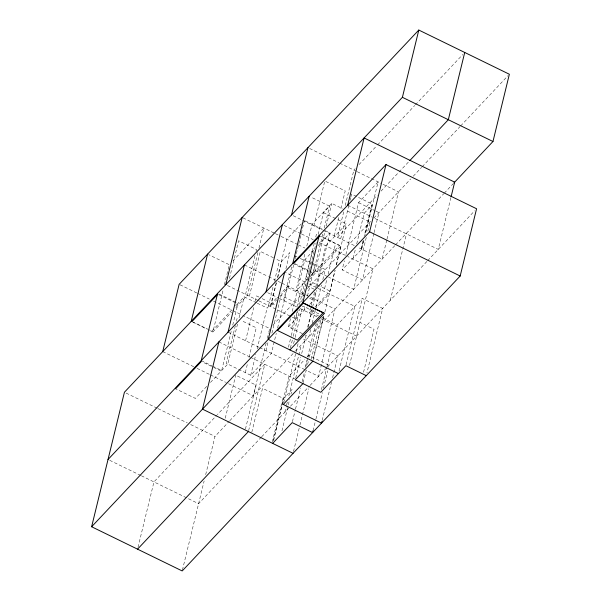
<?xml version="1.0" encoding="UTF-8"?>
<svg xmlns="http://www.w3.org/2000/svg" width="601" height="601" viewBox="0 0 601 601"><rect width="100%" height="100%" fill="white"/><g stroke="black" fill="none" stroke-linecap="round" stroke-linejoin="round"><path stroke-width="0.45" stroke-dasharray="3 2.25" d="M137.997 547.346L153.954 481.904L216.743 415.283M210.388 330.745L212.889 331.97L223.309 289.246M224.413 284.709L229.289 264.71L208.434 254.539M229.447 278.458L238.627 240.791L256.484 249.505L256.049 251.301M212.686 366.167L221.664 370.547L231.19 331.467M232.745 325.103L238.056 303.287L244.164 296.819L256.462 302.821M235.352 325.629L226.171 363.297L250.722 375.279L271.404 353.335L276.28 333.345M236.441 321.144L237.102 318.455M237.515 324.082L227.764 364.071L221.664 370.547M239.063 317.719L244.164 296.819M245.554 294.347L254.959 255.786M257.882 252.563L247.469 295.279L235.307 308.185M258.993 248.018L263.869 228.027L233.128 260.631M182.419 570.041L204.137 480.973M205.685 474.61L214.993 436.439L229.154 421.406M249.385 296.21L260.308 251.376L275.288 258.685M225.247 418.243L235.742 375.197M245.576 340.729L253.66 307.554M255.192 301.274L256.507 295.895L258.956 297.089M245.306 372.628L247.71 362.764M249.017 357.385L256.236 327.793L241.256 320.483M250.722 375.279L255.823 354.372M257.153 348.918L267.122 308.02L277.144 297.382M268.519 305.548L273.327 285.821M274.417 281.336L279.45 260.714L276.122 259.091M276.19 282.853L270.427 306.487L276.723 299.801M277.519 277.399L286.827 239.228L301.304 223.865M270.773 306.127L276.452 282.808M277.767 277.429L281.704 261.285L289.832 252.653L285.903 268.797M266.145 343.081L253.299 395.796L226.464 382.702M267.257 338.536L268.587 333.082M268.805 332.173L269.691 328.537L242.857 315.442M245.433 429.099L256.146 385.158L236.554 375.595M265.98 350.691L268.384 340.827M271.915 333.127L281.095 295.459L298.952 304.174M248.626 430.639L264.801 364.296L217.389 414.6M283.544 300.447L291.846 266.371M251.811 432.209L262.524 388.269L282.936 398.23L272.223 442.171M277.609 327.891L287.796 286.084L280.907 293.393M280.502 295.797L288.059 287.781L293.596 265.064M295.151 258.7L297.367 249.61M297.585 248.701L301.131 234.157M301.349 233.248L304.452 220.522M304.797 254.253L295.715 291.515L307.126 279.405M306.788 246.072L312.107 224.263L331.767 203.401L342.585 208.675M302.401 333.638L288.488 326.846L290.478 318.665M292.251 311.393L304.88 259.587L314.856 249.009M313.872 225.818L324.803 180.976L345.214 190.938L340.406 210.666M291.673 328.401L295.392 313.159M296.917 306.878L302.603 283.567L305.901 285.175M288.457 347.22L291.087 336.455M291.305 335.561L297.202 311.348M314.24 243.262L305.496 279.127L307.156 279.938M315.773 236.982L316.426 234.292L318.087 235.104M298.156 309.846L295.94 318.936L291.831 316.93M299.486 304.391L312.34 251.676L309.049 250.069M290.381 348.129L292.371 339.948M293.258 336.312L299.907 309.049M301.679 301.777L306.33 282.688L284.649 272.11M307.088 279.908L316.179 242.646M318.169 234.465L323.488 212.649L329.588 206.181L310.815 197.015M293.596 343.704L294.911 338.325M295.129 337.424L302.776 306.044L320.25 314.563M303.948 310.409L305.045 305.924M307.449 296.06L314.879 265.567L311.618 263.974M310.139 276.67L313.196 273.432L323.165 232.534M324.27 227.989L329.588 206.181M273.305 440.653L289.036 376.121L304.812 359.383M273.635 440.33L283.912 398.178L292.048 389.546L290.959 394.031M310.935 275.363L315.375 270.653L324.901 231.573M326.23 226.119L331.767 203.401M283.702 402.632L295.887 352.644M296.113 351.735L298.104 343.554M284.874 412.158L286.422 405.795M286.647 404.886L287.308 402.159M288.863 395.796L301.266 344.899M314.466 292.146L309.372 313.053L312.505 309.733M315.795 286.7L325.765 245.794L346.446 223.857L336.605 219.057M309.793 304.241L313.572 300.23L315.788 291.139M316.892 286.602L329.964 232.978L325.096 230.596M281.989 430.797L288.112 405.69M288.33 404.789L289.644 399.41M307.674 327.177L316.637 290.411M295.715 378.037L300.808 357.129M301.694 353.493L306.345 334.411M308.118 327.139L311.664 312.595L314.18 309.928M310.664 329.536L308.891 336.808L305.631 335.215M312.219 323.173L315.322 310.447M316.209 306.81L321.52 285.002M322.85 279.548L325.291 269.548L304.88 259.587M334.284 235.772L339.092 216.044M305.075 367.451L306.826 360.277M307.704 356.693L315.352 325.306L323.488 316.674L312.993 359.714M324.63 288.465L327.034 278.601M328.123 274.116L335.561 243.63M292.424 421.714L295.301 409.897M295.527 408.988L300.62 388.088M302.175 381.725L304.609 371.726M305.939 366.272L307.937 358.091M308.155 357.182L308.598 355.364L329.01 365.325L328.567 367.143M343.674 211.883L337.469 237.327L377.203 195.182M345.229 205.519L353.869 170.075L355.146 168.716M303.144 382.679L306.247 369.953M307.577 364.499L308.463 360.863M309.35 357.234L317.771 322.692M311.205 359.323L321.039 318.966M340.662 238.89L348.753 205.707M350.06 200.328L350.714 197.639M350.939 196.737L351.593 194.048L372.004 204.009L364.131 236.291M313.121 360.239L323.977 315.705M324.863 312.069L334.93 270.54M336.26 265.086L340.91 246.004L320.896 236.231M315.014 307.073L330.054 291.117L335.148 270.21M336.477 264.756L346.446 223.857M293.498 451.516L299.696 426.071M299.922 425.162L308.786 388.809M373.86 233.519L362.561 279.871L342.149 269.909L344.365 260.819M345.913 254.456L358.542 202.65L378.104 181.9L365.25 234.615M353.23 258.152L355.634 248.288M356.731 243.803L364.161 213.31L372.297 204.678L364.867 235.171M321.445 389.576L326.764 367.767M326.982 366.858L337.176 325.043L362.26 298.434L382.672 308.388L366.941 372.92M313.053 430.767L315.713 419.859M315.938 418.95L322.361 392.596M323.466 388.051L327.68 370.779M361.073 248.844L363.042 240.776M361.366 249.52L363.335 241.444M363.921 240.069L361.712 249.16L342.149 269.909M366.272 237.523L353.643 289.329L328.687 277.151M367.82 231.16L370.036 222.07L345.913 210.297M322.196 420.399L331.497 382.221M332.608 377.683L337.927 355.867L302.987 338.814M339.077 370.877L354.808 306.345L317.816 288.292M374.077 232.61L378.953 212.611L375.685 211.019M346.086 364.777L362.26 298.434M349.497 365.453L372.966 268.827L347.678 256.492M386.774 240.032L382.116 259.114L357.527 247.116M386.991 239.123L398.516 191.862L380.553 183.095M363.522 372.297L374.017 329.25L359.984 322.406M390.297 300.297L406.697 233.045M450.9 197.601L438.272 249.4L372.86 217.487M358.992 164.636L376.932 145.6M377.578 144.916L414.743 105.491M415.381 104.807L462.8 54.503M231.896 309.831L211.785 331.166L208.487 329.558M235.667 305.826L237.553 303.828M212.889 331.97L231.46 312.265M318.004 245.666L329.964 232.978M381.042 191.103L409.236 161.188M206.699 386.42L195.393 398.418L175.62 388.772M210.47 382.416L221.153 371.087L202.206 361.84M309.538 279.292L340.91 246.004M272.892 325.149L304.204 291.921M307.396 288.533L371.313 220.725M373.86 218.02L410.686 178.94M413.248 176.221L421.579 167.386M422.225 166.71L460.028 126.593M460.667 125.917L508.085 75.606M288.488 326.846L307.276 306.908M314.811 309.26L329.295 293.897M229.8 420.723L294.836 351.72M295.474 351.044L394.932 245.524M395.571 244.84L443.793 193.68M444.274 193.169L453.244 183.651M307.336 356.709L308.598 355.364M261.39 437.07L198.593 503.691L141.423 475.797M261.69 436.747L309.447 386.082M310.078 385.414L327.117 367.339M327.613 366.813L427.048 261.307M427.694 260.624L474.647 210.808M309.62 148.477L338.836 162.743M339.67 163.149L356.378 171.3M357.212 171.706L379.734 182.696M358.542 202.65L374.874 210.62M347.701 205.204L372.019 217.074M323.488 212.649L335.786 218.651M305.218 220.898L324.285 230.198M293.22 215.736L322.444 229.995M323.278 230.401L354.537 245.659M318.921 235.509L339.467 245.561L313.699 272.892L312.054 272.088M284.063 225.443L300.748 233.586M301.582 233.992L313.256 239.694M319.093 242.541L346.837 256.079M243.014 217.847L274.529 233.226M275.348 233.624L280.269 236.028M281.088 236.426L297.525 244.449M298.344 244.847L304.932 248.063M294.467 255.613L296.924 256.807M300.184 258.4L310.8 263.576M315.375 270.653L327.853 276.745M294.753 263.651L311.228 271.69M292.785 263.478L309.109 271.442M309.928 271.84L313.196 273.432M307.99 280.351L330.054 291.117M308.794 283.89L316.99 287.894M306.728 285.58L314.158 289.201M244.427 264.913L267.783 276.31M268.617 276.715L281.125 282.823M281.959 283.229L309.71 296.774M310.559 297.187L334.997 309.109L318.598 376.369L305.962 370.201M288.059 287.781L306.262 296.669M309.515 298.254L313.572 300.23M311.664 312.595L318.553 315.961M322.564 317.914L337.176 325.043M267.67 292.702L278.511 297.991M279.345 298.404L296.864 306.946M300.2 308.576L317.801 317.163M321.174 318.808L356.566 336.087M262.216 298.682L275.281 305.053M227.456 285.513L258.535 300.68M258.948 300.883L291.004 316.524M257.281 303.22L267.122 308.02M219.282 294.129L238.056 303.287M218.599 294.58L235.9 303.024M179.962 284.746L196.737 292.935M197.579 293.341L209.313 299.073M213.505 301.116L231.956 310.124M232.797 310.529L242.023 315.029M228.034 332.173L258.896 347.235M259.73 347.641L305.12 369.788M192.012 321.512L207.668 329.153M192.876 322.196L207.052 329.115M218.884 341.886L249.776 356.956M250.609 357.37L294.753 378.908M201.252 360.585L211.868 365.769M162.728 351.6L193.762 366.738M197.113 368.375L209.689 374.513M210.53 374.926L225.623 382.289M126.105 393.062L157.131 408.199M157.965 408.612L187.317 422.931M190.675 424.569L214.993 436.439M109.698 460.313L140.732 475.459"/><path stroke-width="0.9" d="M108.03 459.495L386.007 164.561L476.578 208.757L460.178 276.017L182.201 570.95L91.63 526.754L124.422 392.243L402.407 97.309L418.799 30.05L509.363 74.246L492.97 141.505L453.883 182.974M162.728 351.6L179.128 284.341L418.799 30.05M191.208 321.385L207.6 254.125M201.252 360.585L217.652 293.333M225.788 284.701L242.18 217.442M218.884 341.886L202.484 409.138L293.055 453.334M228.034 332.173L244.427 264.913M266.003 291.891L282.395 224.631M291.553 214.918L307.945 147.666M284.649 272.11L268.249 339.362L338.408 373.597M292.785 263.478L309.177 196.219M319.229 235.419L302.829 302.679L324.517 313.256L289.937 349.947M347.701 205.204L364.101 137.952L454.664 182.148L451.118 196.692M313.053 430.767L312.61 432.585L292.206 422.623L272.644 443.38M321.971 421.309L321.527 423.127L283.259 404.45L302.927 383.588M91.63 526.754L369.615 231.821L386.007 164.561M464.723 52.46L448.323 119.719L409.882 160.505M192.012 321.512L217.78 294.182M175.62 388.772L201.38 361.434M293.927 263.246L319.694 235.908M312.896 361.148L295.271 379.855L320.784 392.303L345.868 365.686L366.279 375.648M137.554 549.164L248.408 431.548M402.407 97.309L492.97 141.505M369.615 231.821L460.178 276.017M303.295 303.167L277.534 330.505L297.307 340.151L323.068 312.813L303.295 303.167"/></g></svg>
